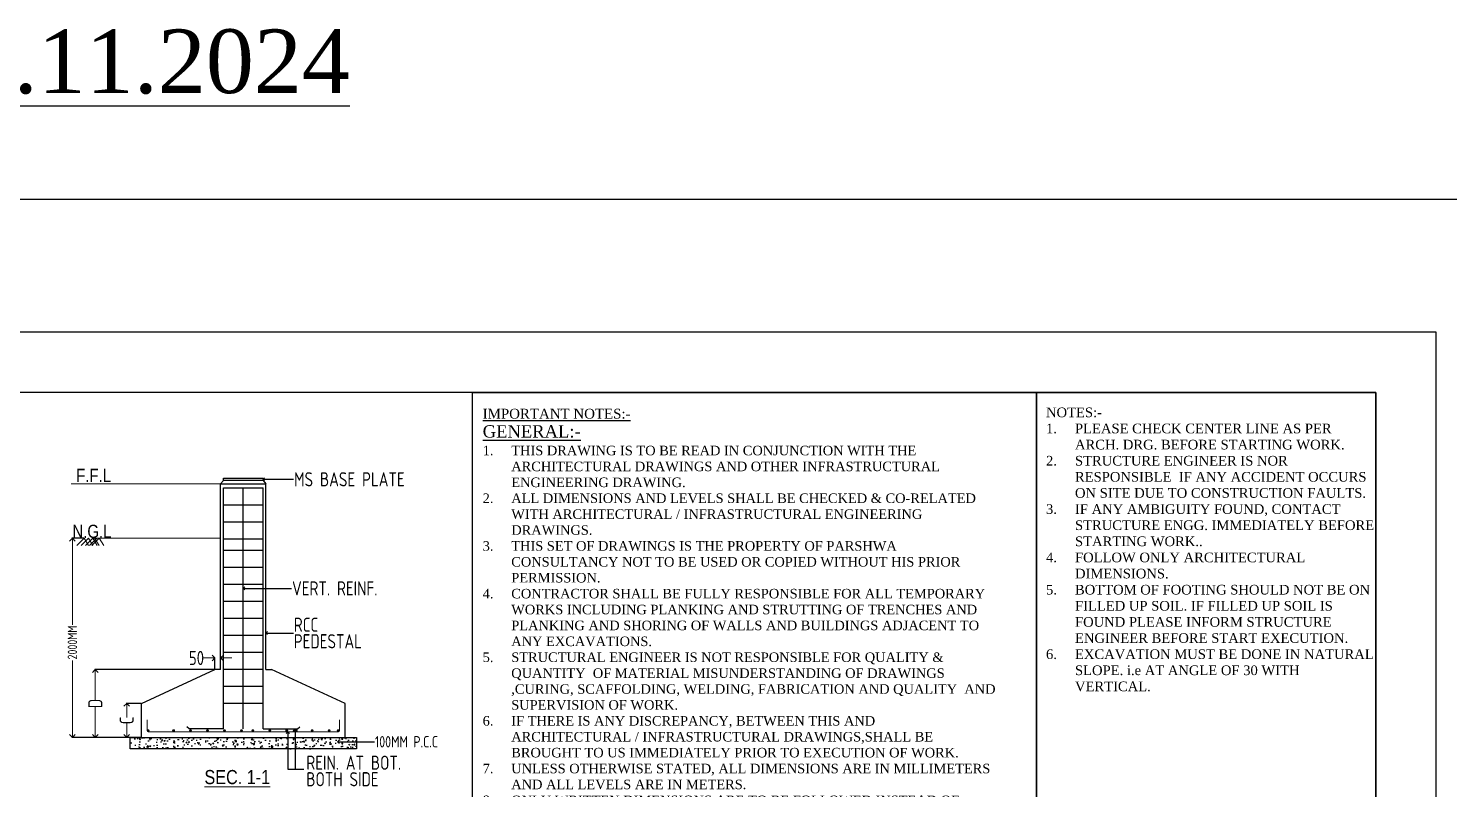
# Model space of a CAD drawing. Header units: millimetres. Extents: x 3470347 to 5996549, y -3470518 to 17149644.
# Drawn here: x 3899102 to 3949317, y 7226439 to 7253295 of the extents above; entities that cross this region are included whole.
import ezdxf
from ezdxf.enums import TextEntityAlignment as Align

# ---------------------------------------------------------------- set-up
doc = ezdxf.new("R2010")
doc.units = ezdxf.units.MM
doc.header["$MEASUREMENT"] = 0
doc.header["$PDMODE"] = 35
doc.header["$PDSIZE"] = -5
doc.linetypes.add('HIDDEN', pattern=[0.375, 0.25, -0.125])
doc.layers.get('0').update_dxf_attribs({"linetype": 'CONTINUOUS', "lineweight": 25})
doc.layers.get('DEFPOINTS').update_dxf_attribs({"linetype": 'CONTINUOUS', "lineweight": 25})
doc.layers.add('Grid', color=44, linetype='CONTINUOUS')
doc.layers.add('S&T_HATCH', color=7, linetype='CONTINUOUS')
for name, color, linetype, lineweight in [('PV_TEXT_ROMANS', 7, 'CONTINUOUS', 0), ('rDIMension', 1, 'CONTINUOUS', 18), ('rPCC DASH', 9, 'HIDDEN', 15), ('rRCC 1', 3, 'CONTINUOUS', 25), ('rRCC 2', 40, 'CONTINUOUS', 15), ('rREINF 1', 1, 'CONTINUOUS', 25), ('SHEET', 7, 'CONTINUOUS', 15), ('TEXT3', 7, 'CONTINUOUS', 30)]:
    doc.layers.add(name, color=color, linetype=linetype, lineweight=lineweight)
doc.styles.add('Aerial', font='times.ttf')
doc.styles.add('Arial', font='arial.ttf', dxfattribs={"height": 0.2})
doc.styles.add('DIM', font='geniso.shx', dxfattribs={"width": 0.85})
doc.styles.add('J.P', font='ARIALN.TTF')
doc.styles.add('ROMANS', font='', dxfattribs={"width": 0.8})
doc.styles.get('ROMANS').set_extended_font_data('AR CENA')
doc.dimstyles.new('ST-150', dxfattribs={"dimscale": 75, "dimtxt": 3, "dimasz": 2, "dimexe": 0.18, "dimexo": 0.0625, "dimgap": 0.2, "dimtad": 0, "dimdec": 0, "dimlfac": 2, "dimzin": 0, "dimdsep": 46, "dimtxsty": 'DIM', "dimblk": 'OPEN90', "dimcen": 0.09, "dimclrd": 256, "dimclrt": 7, "dimadec": 0, "dimazin": 0, "dimtfac": 1, "dimtdec": 0, "dimtofl": 0, "dimtmove": 0, "dimatfit": 3, "dimldrblk": 'OPEN90', "dimfxl": 1, "dimtolj": 1, "dimtzin": 0, "dimlwd": -1, "dimarcsym": 0})
doc.dimstyles.new('ST-25', dxfattribs={"dimscale": 100, "dimtxt": 2.5, "dimasz": 2, "dimexe": 0.18, "dimexo": 0.0625, "dimgap": 0.2, "dimtad": 0, "dimdec": 0, "dimlfac": 0.25, "dimzin": 0, "dimdsep": 46, "dimtxsty": 'DIM', "dimblk": 'OPEN90', "dimcen": 0.09, "dimclrd": 256, "dimclrt": 7, "dimadec": 0, "dimazin": 0, "dimtfac": 1, "dimtdec": 0, "dimtofl": 0, "dimtmove": 0, "dimatfit": 3, "dimldrblk": 'OPEN90', "dimfxl": 1, "dimtolj": 1, "dimtzin": 0, "dimlwd": -1, "dimarcsym": 0})

# ---------------------------------------------------------------- blocks, each defined once
blk = doc.blocks.new('_Open90')
at = {"color": 0, "linetype": 'ByBlock', "lineweight": -2}
for p, q in [((0, 0), (-1, 0)), ((-0.5, 0.5), (0, 0)), ((0, 0), (-0.5, -0.5))]:
    blk.add_line(p, q, dxfattribs=at)
blk = doc.blocks.new('*D127')
at = {"layer": 'DEFPOINTS', "color": 0}
for p in [(3900658.36891948, 7235283.968874226), (3901070.156649112, 7235283.968874226), (3902698.354825093, 7228245.244438608)]:
    blk.add_point(p, dxfattribs=at)
at = {"layer": 'rDIMension', "color": 0, "lineweight": -2}
for p, q in [((3901063.906649112, 7235283.968874226), (3900640.36891948, 7235283.968874226)), ((3902692.104825093, 7228245.244438608), (3900640.36891948, 7228245.244438608))]:
    blk.add_line(p, q, dxfattribs=at)
at = {"layer": 'rDIMension'}
for p, q in [((3900658.36891948, 7235083.968874226), (3900658.36891948, 7232227.247379821)), ((3900658.36891948, 7228445.244438608), (3900658.36891948, 7230968.907954821))]:
    blk.add_line(p, q, dxfattribs=at)
at = {"layer": 'rDIMension', "xscale": 200, "yscale": 200, "zscale": 200}
for p, rotation in [((3900658.36891948, 7235283.968874226), 90), ((3900658.36891948, 7228245.244438608), 270)]:
    blk.add_blockref('_Open90', p, dxfattribs=dict(at, rotation=rotation))
at = {"layer": 'rDIMension', "color": 7, "insert": (3900658.36891948, 7231598.077667321), "char_height": 500, "attachment_point": 5, "rotation": 90, "style": 'DIM'}
blk.add_mtext('\\A1;\\H0.66667x;2000MM', dxfattribs=at)
blk = doc.blocks.new('*D128')
at = {"layer": 'DEFPOINTS', "color": 0}
for p in [(3905698.354825071, 7231052.864380875), (3905698.354825071, 7230645.244438608), (3905898.354825071, 7230645.244438608)]:
    blk.add_point(p, dxfattribs=at)
at = {"layer": 'rDIMension'}
for p, q in [((3905498.354825071, 7231052.864380875), (3905298.354825071, 7231052.864380875)), ((3906098.354825071, 7231052.864380875), (3906298.354825071, 7231052.864380875))]:
    blk.add_line(p, q, dxfattribs=at)
at = {"layer": 'rDIMension', "color": 0, "lineweight": -2}
for p, q in [((3905698.354825071, 7230651.494438608), (3905698.354825071, 7231070.864380875)), ((3905898.354825071, 7230651.494438608), (3905898.354825071, 7231070.864380875))]:
    blk.add_line(p, q, dxfattribs=at)
at = {"layer": 'rDIMension', "xscale": 200, "yscale": 200, "zscale": 200}
blk.add_blockref('_Open90', (3905698.354825071, 7231052.864380875), dxfattribs=at)
at = {"layer": 'rDIMension', "xscale": 200, "yscale": 200, "zscale": 200, "rotation": 180}
blk.add_blockref('_Open90', (3905898.354825071, 7231052.864380875), dxfattribs=at)
at = {"layer": 'rDIMension', "color": 7, "insert": (3905044.437502237, 7231052.864380875), "char_height": 500, "attachment_point": 5, "style": 'DIM'}
blk.add_mtext('\\A1;50', dxfattribs=at)
blk = doc.blocks.new('*D129')
at = {"layer": 'DEFPOINTS', "color": 0}
for p in [(3902577.586936987, 7229445.244438608), (3903098.354825093, 7229445.244438608), (3903098.354825093, 7228245.24443861)]:
    blk.add_point(p, dxfattribs=at)
at = {"layer": 'rDIMension', "color": 0, "lineweight": -2}
for p, q in [((3903092.104825093, 7229445.244438608), (3902559.586936987, 7229445.244438608)), ((3903092.104825093, 7228245.24443861), (3902559.586936987, 7228245.24443861))]:
    blk.add_line(p, q, dxfattribs=at)
at = {"layer": 'rDIMension'}
for p, q in [((3902577.586936987, 7229245.244438608), (3902577.586936987, 7228950.244438609)), ((3902577.586936987, 7228445.24443861), (3902577.586936987, 7228740.244438609))]:
    blk.add_line(p, q, dxfattribs=at)
at = {"layer": 'rDIMension', "xscale": 200, "yscale": 200, "zscale": 200}
for p, rotation in [((3902577.586936987, 7229445.244438608), 90), ((3902577.586936987, 7228245.24443861), 270)]:
    blk.add_blockref('_Open90', p, dxfattribs=dict(at, rotation=rotation))
at = {"layer": 'rDIMension', "color": 7, "insert": (3902577.586936987, 7228845.244438609), "char_height": 500, "attachment_point": 5, "rotation": 90, "style": 'DIM'}
blk.add_mtext('\\A1;C', dxfattribs=at)
blk = doc.blocks.new('*D130')
at = {"layer": 'DEFPOINTS', "color": 0}
for p in [(3901467.118499949, 7230645.244438608), (3905698.354825071, 7230645.244438608), (3902698.354825093, 7228245.244438608)]:
    blk.add_point(p, dxfattribs=at)
at = {"layer": 'rDIMension', "color": 0, "lineweight": -2}
for p, q in [((3905692.104825071, 7230645.244438608), (3901449.118499949, 7230645.244438608)), ((3902692.104825093, 7228245.244438608), (3901449.118499949, 7228245.244438608))]:
    blk.add_line(p, q, dxfattribs=at)
at = {"layer": 'rDIMension'}
for p, q in [((3901467.118499949, 7230445.244438608), (3901467.118499949, 7229571.494438608)), ((3901467.118499949, 7228445.244438608), (3901467.118499949, 7229318.994438608))]:
    blk.add_line(p, q, dxfattribs=at)
at = {"layer": 'rDIMension', "xscale": 200, "yscale": 200, "zscale": 200}
for p, rotation in [((3901467.118499949, 7230645.244438608), 90), ((3901467.118499949, 7228245.244438608), 270)]:
    blk.add_blockref('_Open90', p, dxfattribs=dict(at, rotation=rotation))
at = {"layer": 'rDIMension', "color": 7, "insert": (3901467.118499949, 7229445.244438608), "char_height": 500, "attachment_point": 5, "rotation": 90, "style": 'DIM'}
blk.add_mtext('\\A1;D', dxfattribs=at)

msp = doc.modelspace()

# ---------------------------------------------------------------- hatches: boundary and pattern name
at = {"layer": 'rRCC 2'}
h = msp.add_hatch(color=256, dxfattribs=at)
h.dxf.hatch_style = 1
edge = h.paths.add_edge_path()
edge.add_arc((3903335.756384972, 7228482.645998488), 37.40155987799517, 0, 360)
h = msp.add_hatch(color=256, dxfattribs=at)
h.dxf.hatch_style = 1
edge = h.paths.add_edge_path()
edge.add_arc((3904235.756384949, 7228482.645998488), 37.40155987799517, 0, 360)
h = msp.add_hatch(color=256, dxfattribs=at)
h.dxf.hatch_style = 1
edge = h.paths.add_edge_path()
edge.add_arc((3904835.756384949, 7228482.645998488), 37.40155987799517, 0, 360)
h = msp.add_hatch(color=256, dxfattribs=at)
h.dxf.hatch_style = 1
edge = h.paths.add_edge_path()
edge.add_arc((3905435.756384949, 7228482.645998488), 37.40155987799517, 0, 360)
h = msp.add_hatch(color=256, dxfattribs=at)
h.dxf.hatch_style = 1
edge = h.paths.add_edge_path()
edge.add_arc((3906035.756384949, 7228482.645998488), 37.40155987799517, 0, 360)
h = msp.add_hatch(color=256, dxfattribs=at)
h.dxf.hatch_style = 1
edge = h.paths.add_edge_path()
edge.add_arc((3906635.756384949, 7228482.645998488), 37.40155987799517, 0, 360)
h = msp.add_hatch(color=256, dxfattribs=at)
h.dxf.hatch_style = 1
edge = h.paths.add_edge_path()
edge.add_arc((3907035.756384949, 7228482.645998488), 37.40155987799517, 0, 360)
h = msp.add_hatch(color=256, dxfattribs=at)
h.dxf.hatch_style = 1
edge = h.paths.add_edge_path()
edge.add_arc((3907635.756384949, 7228482.645998488), 37.40155987799517, 0, 360)
h = msp.add_hatch(color=256, dxfattribs=at)
h.dxf.hatch_style = 1
edge = h.paths.add_edge_path()
edge.add_arc((3908235.756384949, 7228482.645998488), 37.40155987799517, 0, 360)
h = msp.add_hatch(color=256, dxfattribs=at)
h.dxf.hatch_style = 1
edge = h.paths.add_edge_path()
edge.add_arc((3908535.756384968, 7228482.645998488), 37.40155987799517, 0, 360)
h = msp.add_hatch(color=256, dxfattribs=at)
h.dxf.hatch_style = 1
edge = h.paths.add_edge_path()
edge.add_arc((3909135.756384968, 7228482.645998488), 37.40155987799517, 0, 360)
h = msp.add_hatch(color=256, dxfattribs=at)
h.dxf.hatch_style = 1
edge = h.paths.add_edge_path()
edge.add_arc((3909735.756384968, 7228482.645998488), 37.40155987799517, 0, 360)
h = msp.add_hatch(color=256, dxfattribs=at)
h.dxf.hatch_style = 1
edge = h.paths.add_edge_path()
edge.add_arc((3910060.953265215, 7228482.645998486), 37.40155987799517, 0, 360)
at = {"layer": 'S&T_HATCH', "linetype": 'ByBlock', "transparency": 33554559}
h = msp.add_hatch(dxfattribs=at)
h.set_pattern_fill('AR-CONC', color=256, scale=60)
h.set_pattern_definition([(49.99999999999999, (-859786.9895087387, 11292173.97224417), (430.3561095604521, -37.65128098955707), [45, -495]), (355, (-859786.9895087387, 11292173.97224417), (-83.25080016780001, 451.3152802200071), [36, -396]), (100.45144446, (-859751.126500139, 11292170.83463777), (347.1053080362672, 413.6639945811776), [38.24411519999972, -420.6852671999978]), (46.18420000000001, (-859786.9895087387, 11292293.97224417), (640.3447984029434, -99.31156847584592), [67.5, -742.5]), (96.63563549, (-859733.6274617389, 11292285.69625997), (560.797167404537, 584.4711604647302), [57.3662052, -631.0282559999998]), (351.1841639899999, (-859786.9895087387, 11292293.97224417), (560.7971670328639, 584.4711601619941), [54, -594.0000006]), (21, (-859726.9895087387, 11292263.97224417), (358.144231271077, -241.5713343992033), [45, -495]), (326.0000000000001, (-859726.9895087387, 11292263.97224417), (145.989199152949, 435.0900270281118), [36, -396]), (71.45144474, (-859697.1441563386, 11292243.84129977), (504.1334260379826, 193.5186916838123), [38.244114, -420.6852672]), (37.50000000000001, (-859786.9895087387, 11292173.97224417), (7.295913190374401, 199.7363122987869), [0, -391.2, 0, -402, 0, -397.5]), (7.499999999999999, (-859786.9895087387, 11292173.97224417), (157.8417224652892, 236.6470271294161), [0, -229.2, 0, -382.2, 0, -151.5]), (327.5, (-859920.7895087386, 11292173.97224417), (320.2934617034454, -13.53292304062785), [0, -150, 0, -468, 0, -621]), (317.5, (-859980.7895087386, 11292173.97224417), (349.9117016054317, 60.06298939939064), [0, -195, 0, -310.8, 0, -441])])
h.paths.add_polyline_path([(3910698.354825093, 7228245.244438608), (3902698.354825093, 7228245.24443861), (3902698.354825093, 7227845.24443861), (3910698.354825093, 7227845.244438608)])

# ---------------------------------------------------------------- linework, layer by layer
msp.add_lwpolyline([(3832349.8382706, 7247262.870121916), (3956869.471094257, 7247262.870121916), (3956869.471094257, 7151670.892755695), (3832349.8382706, 7151670.892755695)], close=True)
at = {"color": 192, "lineweight": 25, "elevation": -6.651888002746349e-07}
msp.add_lwpolyline([(3837097.337488983, 7163524.279620327), (3948874.710483776, 7163524.279620327), (3948874.710483776, 7242558.866417574), (3837097.337488983, 7242558.866417574)], close=True, dxfattribs=at)
at = {"lineweight": 25, "elevation": -6.651888002746349e-07}
for points in [[(3934751.094895297, 7165649.380386135), (3914806.146535651, 7165649.380386135), (3914806.146535651, 7240433.76565176), (3934751.094895297, 7240433.76565176)], [(3946745.617664252, 7218550.600840821), (3934751.094895297, 7218550.600840821), (3934751.094895297, 7240433.76565176), (3946745.617664252, 7240433.76565176)]]:
    msp.add_lwpolyline(points, close=True, dxfattribs=at)
at = {"layer": 'rPCC DASH'}
for p, q in [((3905898.354825071, 7237203.968874226, 2.446387274873658e-05), (3900611.959331739, 7237203.968874226, 2.446387274873658e-05)), ((3905898.354825071, 7235283.968874226, 2.446387274873658e-05), (3901357.486436862, 7235283.968874226, 2.446387274873658e-05))]:
    msp.add_line(p, q, dxfattribs=at)
at = {"layer": 'rRCC 1', "color": 0}
for p, q in [((3905898.354825071, 7237203.968874226, 2.446387274873658e-05), (3905998.354825071, 7237319.133433626, 2.446387274873658e-05)), ((3907398.354825071, 7237319.133433626, 2.446387274873658e-05), (3907498.354825071, 7237203.968874226, 2.446387274873658e-05))]:
    msp.add_line(p, q, dxfattribs=at)
at = {"layer": 'rRCC 1'}
for p, q in [((3905898.354825071, 7230645.244438608, 2.446387274873658e-05), (3905898.354825071, 7237203.968874226, 2.446387274873658e-05)), ((3905898.354825071, 7237203.968874226, 2.446387274873658e-05), (3907498.354825071, 7237203.968874226, 2.446387274873658e-05)), ((3907498.354825071, 7230645.244438608, 2.446387274873658e-05), (3907498.354825071, 7237203.968874226, 2.446387274873658e-05)), ((3903098.354825093, 7229445.24443861, 2.446387274873658e-05), (3905698.354825071, 7230645.244438608, 2.446387274873658e-05)), ((3905898.354825071, 7230645.244438608, 2.446387274873658e-05), (3905698.354825071, 7230645.244438608, 2.446387274873658e-05)), ((3907498.354825067, 7230645.244438608, 2.446387274873658e-05), (3907698.354825067, 7230645.244438608, 2.446387274873658e-05)), ((3910298.35482509, 7229445.244438608, 2.446387274873658e-05), (3907698.354825067, 7230645.244438608, 2.446387274873658e-05)), ((3903098.354825093, 7228245.24443861, 2.446387274873658e-05), (3903098.354825093, 7229445.24443861, 2.446387274873658e-05)), ((3910298.35482509, 7228245.244438608, 2.446387274873658e-05), (3910298.35482509, 7229445.244438608, 2.446387274873658e-05))]:
    msp.add_line(p, q, dxfattribs=at)
at = {"layer": 'rRCC 1', "color": 2}
for p, q in [((3905998.354825071, 7228552.99397065, 2.446387274873658e-05), (3905998.354825071, 7237059.988198359, 2.446387274873658e-05)), ((3905998.354825071, 7237059.988198359, 2.446387274873658e-05), (3907398.354825071, 7237059.988198359, 2.446387274873658e-05)), ((3905998.354825071, 7228552.99397065, 2.446387274873658e-05), (3905998.354825071, 7237059.988198359, 2.446387274873658e-05)), ((3905998.354825071, 7237059.988198359, 2.446387274873658e-05), (3907398.354825071, 7237059.988198359, 2.446387274873658e-05)), ((3906698.354825071, 7228552.99397065, 2.446387274873658e-05), (3906698.354825071, 7237059.988198359, 2.446387274873658e-05)), ((3906698.354825071, 7228552.99397065, 2.446387274873658e-05), (3906698.354825071, 7237059.988198359, 2.446387274873658e-05)), ((3907398.354825071, 7228552.99397065, 2.446387274873658e-05), (3907398.354825071, 7237059.988198359, 2.446387274873658e-05)), ((3905998.354825071, 7236459.988198359, 2.446387274873658e-05), (3907398.354825071, 7236459.988198359, 2.446387274873658e-05)), ((3905998.354825071, 7235859.988198359, 2.446387274873658e-05), (3907398.354825071, 7235859.988198359, 2.446387274873658e-05)), ((3905998.354825071, 7235259.988198359, 2.446387274873658e-05), (3907398.354825071, 7235259.988198359, 2.446387274873658e-05)), ((3905998.354825071, 7234859.988198359, 2.446387274873658e-05), (3907398.354825071, 7234859.988198359, 2.446387274873658e-05)), ((3905998.354825071, 7234259.988198359, 2.446387274873658e-05), (3907398.354825071, 7234259.988198359, 2.446387274873658e-05)), ((3905998.354825071, 7233659.988198359, 2.446387274873658e-05), (3907398.354825071, 7233659.988198359, 2.446387274873658e-05)), ((3905998.354825071, 7233059.988198359, 2.446387274873658e-05), (3907398.354825071, 7233059.988198359, 2.446387274873658e-05)), ((3905998.354825071, 7232459.988198359, 2.446387274873658e-05), (3907398.354825071, 7232459.988198359, 2.446387274873658e-05)), ((3905998.354825071, 7231859.988198359, 2.446387274873658e-05), (3907398.354825071, 7231859.988198359, 2.446387274873658e-05)), ((3905998.354825071, 7231259.988198359, 2.446387274873658e-05), (3907398.354825071, 7231259.988198359, 2.446387274873658e-05)), ((3905998.354825071, 7230659.988198359, 2.446387274873658e-05), (3907398.354825071, 7230659.988198359, 2.446387274873658e-05)), ((3905998.354825071, 7230059.988198359, 2.446387274873658e-05), (3907398.354825071, 7230059.988198359, 2.446387274873658e-05)), ((3905998.354825071, 7229459.988198359, 2.446387274873658e-05), (3907398.354825071, 7229459.988198359, 2.446387274873658e-05)), ((3904782.034825071, 7228552.99397065, 2.446387274873658e-05), (3904701.793292946, 7228620.995138631, 2.446387274873658e-05)), ((3905998.354825071, 7228552.99397065, 2.446387274873658e-05), (3904782.034825071, 7228552.99397065, 2.446387274873658e-05)), ((3907398.354825071, 7228552.99397065, 2.446387274873658e-05), (3908614.674825071, 7228552.99397065, 2.446387274873658e-05)), ((3908614.674825071, 7228552.99397065, 2.446387274873658e-05), (3908694.916357196, 7228620.995138631, 2.446387274873658e-05))]:
    msp.add_line(p, q, dxfattribs=at)
at = {"layer": 'rRCC 1', "color": 0, "elevation": 2.446387274873658e-05}
msp.add_lwpolyline([(3905998.354825071, 7237400.798385725), (3907398.354825071, 7237400.798385725), (3907398.354825071, 7237319.133433626), (3905998.354825071, 7237319.133433626)], close=True, dxfattribs=at)
at = {"layer": 'rRCC 1', "elevation": 2.446387274873658e-05}
msp.add_lwpolyline([(3902698.354825093, 7228245.24443861), (3910698.354825093, 7228245.244438608), (3910698.354825093, 7227845.244438608), (3902698.354825093, 7227845.24443861)], close=True, dxfattribs=at)
at = {"layer": 'rRCC 2'}
for p, q in [((3901070.156649112, 7235283.968874226, 2.446387274873658e-05), (3900814.398020814, 7235027.855104041, 2.446387274873658e-05)), ((3901224.343042831, 7235283.968874226, 2.446387274873658e-05), (3900968.584414533, 7235027.855104041, 2.446387274873658e-05)), ((3901070.156649112, 7235283.968874226, 2.446387274873658e-05), (3901229.776783573, 7235027.855104041, 2.446387274873658e-05)), ((3901376.033371895, 7235283.968874226, 2.446387274873658e-05), (3901120.274743597, 7235027.855104041, 2.446387274873658e-05)), ((3901224.343042831, 7235283.968874226, 2.446387274873658e-05), (3901383.963177293, 7235027.855104041, 2.446387274873658e-05)), ((3901520.501113879, 7235283.968874226, 2.446387274873658e-05), (3901264.742485582, 7235027.855104041, 2.446387274873658e-05)), ((3901604.799874614, 7235283.968874226, 2.446387274873658e-05), (3901349.041246316, 7235027.855104041, 2.446387274873658e-05)), ((3901376.033371895, 7235283.968874226, 2.446387274873658e-05), (3901535.653506356, 7235027.855104041, 2.446387274873658e-05)), ((3901440.472418225, 7235283.968874226, 2.446387274873658e-05), (3901600.092552687, 7235027.855104041, 2.446387274873658e-05)), ((3901604.799874614, 7235283.968874226, 2.446387274873658e-05), (3901764.420009076, 7235027.855104041, 2.446387274873658e-05))]:
    msp.add_line(p, q, dxfattribs=at)
at = {"layer": 'rRCC 2', "elevation": 2.446387274873658e-05}
for points in [[(3903298.354825093, 7228865.24443861), (3903298.354825093, 7228482.645998488)], [(3903298.354825093, 7228482.645998488), (3903298.354825093, 7228865.244438608)], [(3903335.756384972, 7228445.24443861), (3910060.953265215, 7228445.244438608)], [(3910098.354825093, 7228482.645998486), (3910098.354825093, 7228865.244438608)]]:
    msp.add_lwpolyline(points, dxfattribs=at)
at = {"layer": 'rRCC 2'}
for centre in [(3903335.756384972, 7228482.645998488, 2.446387274873658e-05), (3903335.756384972, 7228482.645998488, 2.446387274873658e-05), (3904235.756384949, 7228482.645998488, 2.446387274873658e-05), (3904235.756384949, 7228482.645998488, 2.446387274873658e-05), (3904835.756384949, 7228482.645998488, 2.446387274873658e-05), (3904835.756384949, 7228482.645998488, 2.446387274873658e-05), (3905435.756384949, 7228482.645998488, 2.446387274873658e-05), (3905435.756384949, 7228482.645998488, 2.446387274873658e-05), (3906035.756384949, 7228482.645998488, 2.446387274873658e-05), (3906035.756384949, 7228482.645998488, 2.446387274873658e-05), (3906635.756384949, 7228482.645998488, 2.446387274873658e-05), (3906635.756384949, 7228482.645998488, 2.446387274873658e-05), (3907035.756384949, 7228482.645998488, 2.446387274873658e-05), (3907035.756384949, 7228482.645998488, 2.446387274873658e-05), (3907635.756384949, 7228482.645998488, 2.446387274873658e-05), (3907635.756384949, 7228482.645998488, 2.446387274873658e-05), (3908235.756384949, 7228482.645998488, 2.446387274873658e-05), (3908235.756384949, 7228482.645998488, 2.446387274873658e-05), (3908535.756384968, 7228482.645998488, 2.446387274873658e-05), (3908535.756384968, 7228482.645998488, 2.446387274873658e-05), (3909135.756384968, 7228482.645998488, 2.446387274873658e-05), (3909135.756384968, 7228482.645998488, 2.446387274873658e-05), (3909735.756384968, 7228482.645998488, 2.446387274873658e-05), (3909735.756384968, 7228482.645998488, 2.446387274873658e-05), (3910060.953265215, 7228482.645998486, 2.446387274873658e-05), (3910060.953265215, 7228482.645998486, 2.446387274873658e-05)]:
    msp.add_circle(centre, 37.40155987799517, dxfattribs=at)
at = {"layer": 'SHEET', "color": 220, "lineweight": 25, "elevation": -6.651888002746349e-07}
msp.add_lwpolyline([(3839226.430306823, 7165649.380386135), (3946745.617664252, 7165649.380386135), (3946745.617664252, 7240433.76565176), (3839226.430306823, 7240433.76565176)], close=True, dxfattribs=at)

# ---------------------------------------------------------------- texts
at = {"color": 7, "lineweight": 25, "insert": (3890468.023882662, 7252111.097669775, -1.33037760054927e-06), "char_height": 2248.896908709422, "width": 92586.36539508731, "attachment_point": 5, "style": 'Arial'}
msp.add_mtext('{\\ftimes new roman|b0|i0|c0|p0;\\LUPDATED DRG 21.11.2024}', dxfattribs=at)
at = {"layer": 'Grid', "color": 7, "lineweight": 25, "attachment_point": 1, "style": 'Aerial'}
for s, width, gutter_width, heights, insert, char_height in [("{\\H1.035928x;\\L\\C71;IMPORTANT NOTES:-\\P\\H1.245572x;\\C4;GENERAL:-}\\P\\pxi-3,l3,t3;1.^ITHIS DRAWING IS TO BE READ IN CONJUNCTION WITH THE ARCHITECTURAL DRAWINGS AND OTHER INFRASTRUCTURAL ENGINEERING DRAWING.\\P2.^IALL DIMENSIONS AND LEVELS SHALL BE CHECKED & CO-RELATED WITH ARCHITECTURAL / INFRASTRUCTURAL ENGINEERING DRAWINGS.\\P3.^I{\\C0;THIS SET OF DRAWINGS IS THE PROPERTY OF PARSHWA CONSULTANCY NOT TO BE USED OR COPIED WITHOUT HIS PRIOR PERMISSION.\\P4.^ICONTRACTOR SHALL BE FULLY RESPONSIBLE FOR ALL TEMPORARY WORKS INCLUDING PLANKING AND STRUTTING OF TRENCHES AND PLANKING AND SHORING OF WALLS AND BUILDINGS ADJACENT TO ANY EXCAVATIONS.\\P5.^ISTRUCTURAL ENGINEER IS NOT RESPONSIBLE FOR QUALITY & QUANTITY  OF MATERIAL MISUNDERSTANDING OF DRAWINGS ,CURING, SCAFFOLDING, WELDING, FABRICATION AND QUALITY  AND SUPERVISION OF WORK.}\\P6.^IIF THERE IS ANY DISCREPANCY, BETWEEN THIS AND ARCHITECTURAL / INFRASTRUCTURAL DRAWINGS,SHALL BE BROUGHT TO US IMMEDIATELY PRIOR TO \\A1;EXECUTION OF WORK.\\P7.^IUNLESS OTHERWISE STATED, ALL DIMENSIONS ARE IN MILLIMETERS AND ALL LEVELS ARE IN METERS.\\P8.^IONLY WRITTEN DIMENSIONS ARE TO BE FOLLOWED INSTEAD OF SCALED DIMENSIONS.\\P9.^IUNLESS PROVISION IS MADE FOR WATER, SEWER OR ANY SERVICE PIPES SHALL NOT PASS THROUGH OR BE EMBEDDED IN R.C. BEAMS AND COLUMNS.\\P10.^IUNLESS OTHER WISE STATED, FOOTINGS ARE CONCENTRIC WITH LOWER GROUND FLOOR COLUMNS.\\P11.^ICONSIDERED SAFE BEARING CAPACITY OF SOIL IS \\fTimes New Roman|b1|i0|c0|p18;\\C22;150KN/SQM\\fTimes New Roman|b0|i0|c0|p18;\\C7; AT DEPTH OF 2.00m BELOW FROM N.G.L. \\P12.^ISOIL STRATA AT THE GIVEN DEPTH OF FOOTING SHOULD BE VERIFIED BY SOIL (GEO TECHNICAL)  CONSULTANT BEFORE CASTING FOOTING AND SHOULD BE CERTIFIED BY GEO-TECH CONSULTANT THAT THE SOIL STRATA IS AS PER SOIL TEST REPORT ONLY.\\P13.^I\\C0;THE CLIENT WILL BE FULLY RESPONSIBLE FOR CONSTRUCTION, SUPERVISION AND SHALL ENGAGE FULL TIME TECHNICALLY QUALIFIED ENGINEER ON SITE.\\P\\pi0,l0,t0;\\H1.290323x;\\L\\C4;RCC WORK:-\\P\\H0.775x;CONCRETE:-\\P\\pi-3,l3,t3;\\l\\C7;1.^IMATERIALS LIKE CEMENT, FINE AGGREGATE, COARSE AGGREGATE, WATER, ETC. REQUIRED TO PRODUCE THE CONCRETE SHALL BE TO THE RESPECTIVE IS CODE, AS SPECIFIED IN IS CODE 456:-2000.\\P2.^IALL FINE AND COARSE AGGREGATES SHALL BE CLEAN, HARD AND FREE OF DUST, OIL, GREASE AND OTHER CONTAMINANTS, ETC.\\P3.^IWATER SHALL BE FREE FROM DUST, DIRT & FREE FROM CHEMICALS LIKE SULPHATES, CHLORIDES, ETC.\\P4.^IUNLESS OTHERWISE STATED, ALL STRUCTURAL CONCRETE MIX SHALL BE OF \\fTimes New Roman|b1|i0|c0|p18;\\C22;CONCRETE GRADE M25\\fTimes New Roman|b0|i0|c0|p18;\\C7; - DESIGN MIX CONCRETE - CONFIRMING TO IS : 456 - 2000.\\P5.^IALL LEAN CONCRETE SHALL BE OF CONCRETE GRADE M10.\\P6.^IMIXING OF CONCRETE SHALL BE DONE BY MECHANICAL MIXER MACHINE - MECHANICALLY ROTATING AND TILTING DRUM TYPE MIXER MACHINE.\\P7.^IIF HAND MIXING OF CONCRETE IS TO BE DONE, 10% EXTRA CEMENT SHALL BE USED.\\P8.^IPOURING OF CONCRETE SHALL NOT BE DONE OVER A HEIGHT OF MORE THAN 2M.\\P9.^ICONCRETE SHALL BE THROUGHLY COMPACTED BY USING MECHANICAL VIBRATORS.\\P\\C0;10.^IALL 230 TH. BRICK WORK SHALL BE DONE IN 1:6 CEMENT MORTAR 115 TH.  MASONRY SHALL BE DONE IN 1:4 CEMENT MORTAR.\\P11.^ICURING OF CONCRETE. SHALL BE DONE UP VERTICAL FACE OF COLUMN= 1 DAY                                                                                                                                 SLAB SPANNING UP TO 15' OR 4.5M = 7 DAY                                                        SLAB SPANNING MORE THAN 15' OR 4.5M =14 DAY                                          BEAM SPANNING UP TO 20' OR 6.0M = 14 DAY                                                  BEAM SPANNING MORE THAN 20' OR 6.0M = 14 DAY\\P12.^IFOR SLAB PONDING METHOD, WRAP JUTE BAGS AROUND COLUMNS, AND WETTING 3 TIMES A DAY FOR BRICK WALLS.\\P\\C7;13.^IADMIXTURES IN CONCRETE, IF SPECIFIED TO USE, SHALL BE COMPLIED WITH IS 9103 AND SHALL BE USED AS PER MANUFACTURER'S SPECIFICATION AND CONFIRMED BY US.\\P14.^IAT CONSTRUCTION JOINT OF R.C.C. WALL, RAFT & SLAB, ETC. PROVIDE RUBBER / P.V.C. WATER STOPS. FORM WORK - FIXING & REMOVAL - AND CONCRETING - PLACING.\\P15.^ICOMPACTING, FINISHING FOR DURABILITY & CURING - SHALL BE DONE AS SPECIFIED BY IS : 456 - 2000.\\P16.^IFOR THE DESIGN AND DETAILING OF FORM WORK, REFERENCE MAY BE MADE TO IS : 14687.\\P\\pi0,l0,t0;\\L\\C4;REINFORCEMENT:-\\P\\pi-3,l3,t3;\\l\\C7;1.^IREINFORCEMENT MARKED:                                                                                                # INDICATES HYSD / RIBBED BAR / COLD TWISTED BAR SHALL CONFIRM TO IS : 1786 - 1985 OF GRADE OF Fe 500.                                                                            # INDICATES MILD STEEL BAR CONFORMING TO IS : 432 PART I - 1982 OF GRADE Fe 250.\\P2.^IREINFORCEMENT SHALL BE FREE FROM LOOSE MILL SCALES, LOOSE RUST AND COATS OF PAINT, OIL, MUD OR ANY OTHER SUBSTANCES WHICH REDUCE THE BOND.\\P3.^I\\C0;REINFORCEMENT SHALL BE BENT AND FIXED IN ACCORDANCE WITH PROCEDURE SPECIFIED IN IS 2502.\\P\\C7;4.^IMINIMUM CLEAR COVER TO MAIN REINFORCEMENT SHALL BE PROVIDED BY PLASTIC / CONCRETE COVER BLOCKS AS FOLLOWS:                                                                                                       \\C0;50 MM FOR FOUNDATION (2 INCH)                                                                                  40 MM FOR COLUMNS (1.5 INCH)                                                                                        20 MM FOR BEAMS &                                                                                                                 15 MM FOR LINTELS & CHAJJA(1 INCH)                                                                             45 MM FOR WATER RETAINING ELEMENTS (0.5 INCH)\\P\\C7;5.^IBENDING / BINDING / FIXING / ASSEMBLING OF REINFORCEMENT SHALL BE DONE, CONFIRMED TO IS : 2502.\\P6.^IPROVIDE APPROVED TYPE AND ADEQUATE CHAIRS TO TOP BARS TO KEEP AT TOP LEVEL AT AND LEAST ONE CHAIR / 1 SQM OF AREA.\\P7.^IPROVIDE 25 MM DIA BAR AS SPACER BAR @ 750 MM C/C TO KEEP THE REINFORCEMENT BAR IN LAYERS FOR BEAMS.\\P8.^IBARS OF DIAMETER MORE THAN 25MM TO BE WELDED AS SPECIFIED BY IS CODE FOR 250 MM MINIMUM LENGTH.\\P9.^ILAPS TO BE STAGGERED AND AT ONE POINT SHALL NOT BE MORE THAN 33% OF BARS.\\P10.^ILAP LENGTH FOR HYSD / RIBBED TOR / COLD TWISTED BARS SHALL BE 50 TIMES DIA OF BAR.\\P11.^IPRIOR TO CONCRETING, REINFORCEMENT SHALL BE CHECKED BY AUTHORIZED ENGINEER OR FROM OUR OFFICE.\\P12.^ISTRUCTURAL CONSULTANT IS NOT RESPONSIBLE FOR ANY DAMAGE IN THE ADJOINING BUILDING OR THE BUILDING  WHICH IS UNDER CONSTRUCTION DUE TO CONSTRUCTION MISTAKES.\\P13.^IDO NOT REMOVE THE CENTERING OF PROJECTED PORTION OF SLABS & BEAMS UNLESS & UNTIL PROPER LOAD AGAINST OVERTURNING IS ESTABLISHED OVER THOSE SLABS & BEAMS.\\P14.^IIN CASE OF ANY HIGHER MIX PROPOSED FOR ANY COLUMNS THEN CAST THE JUNCTION OF ALL BEAMS OVER THAT COLUMN IN THE SAME HIGHER MIX.\\P15.^IFIRST CONSTRUCT BRICK WALL AND THEN CAST BEAM,COLUMN AND SLAB TO AVOID CRACKING PROBLEMS.\\P\\pi0,l0,t0;\\H1.290323x;\\L\\C4;FABRICATION :-\\P\\pi-3,l3,t3;\\fArial|b0|i0|c0|p34;\\H0.775x;\\l\\C7;1.^IALL STRUCTURAL STEEL OF FOR FABRICATION WORK SHALL BE OF Fe250 GRADE.\\P2.^IALL PIPES SHALL HAVE MINIMUM YIELD STRENGTH OF 250 N/Sq.mm.\\P\\fTimes New Roman|b0|i0|c0|p18;3.^I\\fArial|b0|i0|c0|p34;ALL CAP & SHOE PLATE SHALL BE WELDED AFTER FINAL ERECTION.", 18187.35922421161, 577.7540083347551, [76333.64831548861], (3915164.005728342, 7239857.927935815, -6.65188800274635e-07), 336.9943071451906), ('{\\C71;NOTES:-}\\P\\pxi-3,l3,t3;1.^IPLEASE CHECK CENTER LINE AS PER ARCH. DRG. BEFORE STARTING WORK.\\P2.^ISTRUCTURE ENGINEER IS NOR RESPONSIBLE  IF ANY ACCIDENT OCCURS ON SITE DUE TO CONSTRUCTION FAULTS.\\P3.^IIF ANY AMBIGUITY FOUND, CONTACT STRUCTURE ENGG. IMMEDIATELY BEFORE STARTING WORK..\\P4.^IFOLLOW ONLY ARCHITECTURAL DIMENSIONS.\\P5.^IBOTTOM OF FOOTING SHOULD NOT BE ON FILLED UP SOIL. IF FILLED UP SOIL IS FOUND PLEASE INFORM STRUCTURE ENGINEER BEFORE START EXECUTION.\\P6.^IEXCAVATION MUST BE DONE IN NATURAL SLOPE. i.e AT ANGLE OF 30 WITH VERTICAL.', 11634.16657175309, 534.022571400967, [13451.50043104467], (3935081.866960081, 7239901.514324471, -6.651888002746348e-07), 341.6304663137869)]:
    msp.add_mtext_dynamic_manual_height_columns(s, width=width, gutter_width=gutter_width, heights=heights, dxfattribs=dict(at, insert=insert, char_height=char_height))
at = {"layer": 'PV_TEXT_ROMANS', "style": 'J.P'}
msp.add_text('%%USEC. 1-1', height=500, rotation=359.9999999999999, dxfattribs=at).set_placement((3906487.994935959, 7226845.484708988, 2.446387274873658e-05), align=Align.MIDDLE)
at = {"layer": 'rDIMension', "color": 7, "char_height": 500, "attachment_point": 4, "line_spacing_factor": 0.7, "style": 'DIM'}
for s, insert in [('\\A1;RCC\\PPEDESTAL', (3908484.988227426, 7231934.480359585, 2.446387274873658e-05)), ('\\A1;REIN. AT BOT.\\PBOTH SIDE', (3908929.07018284, 7227060.905897086, 2.446387274873658e-05))]:
    msp.add_mtext(s, dxfattribs=dict(at, insert=insert))
at = {"layer": 'rDIMension', "color": 7, "insert": (3911353.867739207, 7228094.066782354, 2.446387274873658e-05), "char_height": 400, "attachment_point": 4, "style": 'DIM'}
msp.add_mtext('\\A1;100MM P.C.C', dxfattribs=at)
at = {"layer": 'rRCC 2', "color": 7, "char_height": 500, "attachment_point": 4, "style": 'DIM'}
for s, insert in [('\\A1;MS BASE PLATE', (3908495.100651699, 7237365.517358805, 2.446387274873658e-05)), ('\\A1;VERT. REINF.', (3908423.815713975, 7233511.007308046, 2.446387274873658e-05))]:
    msp.add_mtext(s, dxfattribs=dict(at, insert=insert))
at = {"layer": 'TEXT3', "style": 'ROMANS', "width": 0.85}
for s, p in [('F.F.L', (3900790.651511443, 7237270.497280397, 2.446387274873658e-05)), ('N.G.L', (3900658.36891948, 7235294.942554801, 2.446387274873658e-05))]:
    msp.add_text(s, height=465.1072022758243, dxfattribs=at).set_placement(p)

# ---------------------------------------------------------------- dimensions: what is measured, and where the dimension line sits
at = {"layer": 'rDIMension'}
dim = msp.add_linear_dim(base=(3900658.36891948, 7235283.968874226, 2.446387274873658e-05), p1=(3902698.354825093, 7228245.244438608, 2.446387274873658e-05), p2=(3901070.156649112, 7235283.968874226, 2.446387274873658e-05), angle=90, text='\\H0.66667x;2000MM', dimstyle='ST-25', override={"dimtxt": 5, "dimtxsty": 'DIM', "dimblk": 'Open90'}, dxfattribs=at)
dim.commit()
dim.dimension.update_dxf_attribs({"geometry": '*D127', "text_midpoint": (3900658.36891948, 7231598.077667321, 2.446387274873658e-05), "dimtype": 160})
dim = msp.add_linear_dim(base=(3905698.354825071, 7231052.864380875, 2.446387274873658e-05), p1=(3905898.354825071, 7230645.244438608, 2.446387274873658e-05), p2=(3905698.354825071, 7230645.244438608, 2.446387274873658e-05), dimstyle='ST-25', override={"dimtxt": 5}, dxfattribs=at)
dim.commit()
dim.dimension.update_dxf_attribs({"geometry": '*D128', "text_midpoint": (3905044.437502237, 7231052.864380875, 2.446387274873658e-05)})
for base, p1, p2, text, picture, middle in [((3901467.118499949, 7230645.244438608, 2.446387274873658e-05), (3902698.354825093, 7228245.244438608, 2.446387274873658e-05), (3905698.354825071, 7230645.244438608, 2.446387274873658e-05), 'D', '*D130', (3901467.118499949, 7229445.244438608, 2.446387274873658e-05)), ((3902577.586936987, 7229445.244438608, 2.446387274873658e-05), (3903098.354825093, 7228245.24443861, 2.446387274873658e-05), (3903098.354825093, 7229445.244438608, 2.446387274873658e-05), 'C', '*D129', (3902577.586936987, 7228845.244438609, 2.446387274873658e-05))]:
    dim = msp.add_linear_dim(base=base, p1=p1, p2=p2, angle=90, text=text, dimstyle='ST-25', override={"dimtxt": 5, "dimblk": 'Open90'}, dxfattribs=at)
    dim.commit()
    dim.dimension.update_dxf_attribs({"geometry": picture, "text_midpoint": middle})

# ---------------------------------------------------------------- leaders
at = {"layer": 'rREINF 1', "annotation_type": 0, "has_hookline": 1, "hookline_direction": 0, "horizontal_direction": (1, 1.430212185077031e-12, 0)}
for points, text_width in [([(3907398.354825071, 7237365.517358805, 2.446387274873658e-05), (3908480.100651699, 7237365.517358805, 2.446387274873658e-05)], 3952.5), ([(3906695.300072736, 7233511.007308046, 2.446387274873658e-05), (3908408.815713975, 7233511.007308046, 2.446387274873658e-05)], 3060)]:
    msp.add_leader(points, dimstyle='ST-150', override={"dimasz": 1.5}, dxfattribs=dict(at, text_width=text_width))
at = {"layer": 'rREINF 1', "annotation_type": 0, "has_hookline": 1, "hookline_direction": 0}
for points, text_width in [([(3907498.354825071, 7231934.480359585, 2.446387274873658e-05), (3908469.988227426, 7231934.480359585, 2.446387274873658e-05)], 2507.5), ([(3910028.961613721, 7228094.066782354, 2.446387274873658e-05), (3911338.867739207, 7228094.066782354, 2.446387274873658e-05)], 2244)]:
    msp.add_leader(points, dimstyle='ST-150', override={"dimasz": 1.5}, dxfattribs=dict(at, text_width=text_width))
at = {"layer": 'rREINF 1'}
for points, override in [([(3908273.023081387, 7228445.244438612, 2.446387274873658e-05), (3908273.023081387, 7227125.270419973, 2.446387274873658e-05), (3908845.934216368, 7227125.270419973, 2.446387274873658e-05)], {"dimasz": 1.5}), ([(3908535.756384968, 7228482.645998488, 2.446387274873658e-05), (3908535.756384968, 7227125.270419973, 2.446387274873658e-05), (3908845.934216368, 7227125.270419973, 2.446387274873658e-05)], {"dimasz": 1.5, "dimldrblk": 'DotBlank'})]:
    msp.add_leader(points, dimstyle='ST-150', override=override, dxfattribs=at)

doc.saveas('drawing.dxf')
